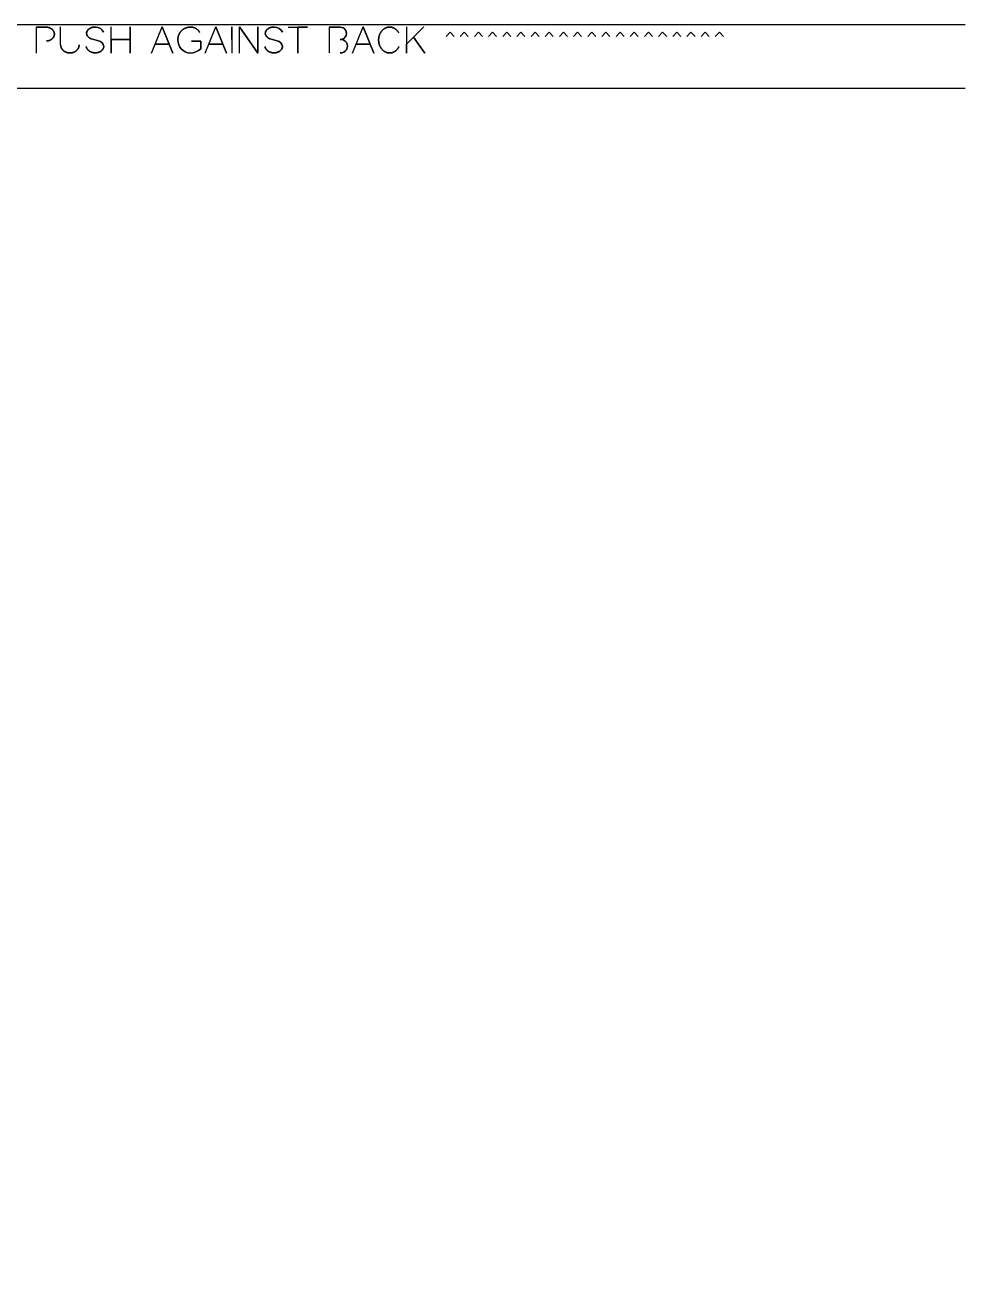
# Model space of a CAD drawing. Extents: x 0 to 595, y -390 to 0.
# Drawn here: x 299.2 to 595, y -390 to 0 of the extents above; entities that cross this region are included whole.
import ezdxf

# ---------------------------------------------------------------- set-up
doc = ezdxf.new("R2010")
doc.units = 0
doc.layers.add('CUT', color=1, linetype='CONTINUOUS')
doc.layers.add('VECTOR_ENGRAVE', color=5, linetype='CONTINUOUS')

msp = doc.modelspace()

# ---------------------------------------------------------------- linework, layer by layer
at = {"layer": 'CUT'}
msp.add_lwpolyline([(595, -20), (60, -20), (60, -390)], dxfattribs=at)
at = {"layer": 'VECTOR_ENGRAVE'}
msp.add_line((310.51, -6.27), (310.51, -0.65), dxfattribs=at)
for points in [[(595, 0), (0, 0), (0, -390)], [(302.87, -0.76), (306.11, -0.76), (306.17, -0.76), (306.22, -0.76), (306.27, -0.76), (306.33, -0.77), (306.38, -0.77), (306.44, -0.78), (306.49, -0.79), (306.55, -0.8), (306.6, -0.81), (306.65, -0.82), (306.71, -0.83), (306.76, -0.85), (306.82, -0.86), (306.87, -0.88), (306.93, -0.9), (306.98, -0.92), (307.03, -0.94), (307.09, -0.96), (307.14, -0.98), (307.19, -1.01), (307.24, -1.03), (307.29, -1.06), (307.34, -1.08), (307.39, -1.11), (307.44, -1.14), (307.49, -1.17), (307.54, -1.2), (307.58, -1.23), (307.63, -1.26), (307.67, -1.3), (307.72, -1.33), (307.76, -1.37), (307.81, -1.4), (307.85, -1.44), (307.89, -1.48), (307.93, -1.52), (307.97, -1.55), (308.01, -1.6), (308.04, -1.64), (308.08, -1.68), (308.11, -1.72), (308.15, -1.77), (308.18, -1.81), (308.21, -1.86), (308.24, -1.9), (308.27, -1.95), (308.3, -2), (308.33, -2.05), (308.35, -2.1), (308.38, -2.15), (308.4, -2.2), (308.42, -2.26), (308.44, -2.31), (308.46, -2.36), (308.48, -2.41), (308.49, -2.47), (308.5, -2.52), (308.51, -2.58), (308.52, -2.63), (308.53, -2.69), (308.54, -2.75), (308.54, -2.8), (308.54, -2.86), (308.55, -2.92), (308.54, -2.98), (308.54, -3.04), (308.54, -3.1), (308.53, -3.15), (308.52, -3.21), (308.51, -3.27), (308.5, -3.32), (308.49, -3.38), (308.48, -3.43), (308.46, -3.49), (308.44, -3.54), (308.42, -3.59), (308.4, -3.64), (308.38, -3.69), (308.35, -3.74), (308.33, -3.79), (308.3, -3.84), (308.27, -3.89), (308.24, -3.94), (308.21, -3.98), (308.18, -4.03), (308.15, -4.07), (308.11, -4.12), (308.08, -4.16), (308.04, -4.2), (308.01, -4.24), (307.97, -4.28), (307.93, -4.32), (307.89, -4.36), (307.85, -4.4), (307.81, -4.43), (307.77, -4.47), (307.73, -4.5), (307.68, -4.54), (307.64, -4.57), (307.59, -4.6), (307.55, -4.63), (307.5, -4.66), (307.45, -4.69), (307.4, -4.72), (307.35, -4.74), (307.3, -4.77), (307.25, -4.8), (307.2, -4.82), (307.15, -4.84), (307.1, -4.87), (307.05, -4.89), (306.99, -4.91), (306.94, -4.93), (306.88, -4.95), (306.83, -4.96), (306.77, -4.98), (306.72, -4.99), (306.67, -5.01), (306.61, -5.02), (306.56, -5.03), (306.5, -5.04), (306.45, -5.05), (306.39, -5.05), (306.34, -5.06), (306.29, -5.06), (306.23, -5.07), (306.18, -5.07), (306.12, -5.07)], [(306.12, -5.07), (306.18, -5.07), (306.23, -5.07), (306.29, -5.06), (306.34, -5.06), (306.39, -5.05), (306.45, -5.05), (306.5, -5.04), (306.56, -5.03), (306.61, -5.02), (306.67, -5.01), (306.72, -4.99), (306.77, -4.98), (306.83, -4.96), (306.88, -4.95), (306.94, -4.93), (306.99, -4.91), (307.05, -4.89), (307.1, -4.87), (307.15, -4.84), (307.2, -4.82), (307.25, -4.8), (307.3, -4.77), (307.35, -4.74), (307.4, -4.72), (307.45, -4.69), (307.5, -4.66), (307.55, -4.63), (307.59, -4.6), (307.64, -4.57), (307.68, -4.54), (307.73, -4.5), (307.77, -4.47), (307.81, -4.43), (307.85, -4.4), (307.89, -4.36), (307.93, -4.32), (307.97, -4.28), (308.01, -4.24), (308.04, -4.2), (308.08, -4.16), (308.11, -4.12), (308.15, -4.07), (308.18, -4.03), (308.21, -3.98), (308.24, -3.94), (308.27, -3.89), (308.3, -3.84), (308.33, -3.79), (308.35, -3.74), (308.38, -3.69), (308.4, -3.64), (308.42, -3.59), (308.44, -3.54), (308.46, -3.49), (308.48, -3.43), (308.49, -3.38), (308.5, -3.32), (308.51, -3.27), (308.52, -3.21), (308.53, -3.15), (308.54, -3.1), (308.54, -3.04), (308.54, -2.98), (308.55, -2.92), (308.54, -2.86), (308.54, -2.8), (308.54, -2.75), (308.53, -2.69), (308.52, -2.63), (308.51, -2.58), (308.5, -2.52), (308.49, -2.47), (308.48, -2.41), (308.46, -2.36), (308.44, -2.31), (308.42, -2.26), (308.4, -2.2), (308.38, -2.15), (308.35, -2.1), (308.33, -2.05), (308.3, -2), (308.27, -1.95), (308.24, -1.9), (308.21, -1.86), (308.18, -1.81), (308.15, -1.77), (308.11, -1.72), (308.08, -1.68), (308.04, -1.64), (308.01, -1.6), (307.97, -1.55), (307.93, -1.52), (307.89, -1.48), (307.85, -1.44), (307.81, -1.4), (307.76, -1.37), (307.72, -1.33), (307.67, -1.3), (307.63, -1.26), (307.58, -1.23), (307.54, -1.2), (307.49, -1.17), (307.44, -1.14), (307.39, -1.11), (307.34, -1.08), (307.29, -1.06), (307.24, -1.03), (307.19, -1.01), (307.14, -0.98), (307.09, -0.96), (307.03, -0.94), (306.98, -0.92), (306.93, -0.9), (306.87, -0.88), (306.82, -0.86), (306.76, -0.85), (306.71, -0.83), (306.65, -0.82), (306.6, -0.81), (306.55, -0.8), (306.49, -0.79), (306.44, -0.78), (306.38, -0.77), (306.33, -0.77), (306.27, -0.76), (306.22, -0.76), (306.17, -0.76), (306.11, -0.76), (302.87, -0.76), (302.87, -8.92)], [(326.4, -4.61), (332.42, -4.61), (332.42, -0.65), (332.42, -8.92), (332.42, -4.61), (326.4, -4.61), (326.4, -8.92), (326.4, -0.65)], [(339.14, -8.92), (342.48, -0.65), (345.81, -8.92), (344.68, -6.11), (340.29, -6.11), (344.68, -6.11), (342.48, -0.65)], [(356.01, -8.92), (359.35, -0.65), (362.68, -8.92), (361.55, -6.11), (357.16, -6.11), (361.55, -6.11), (359.35, -0.65)], [(364.37, -4.58), (364.36, -0.66), (364.37, -4.58), (364.36, -8.92)], [(366.79, -8.92), (366.79, -0.65), (372.58, -8.92), (372.58, -0.65), (372.58, -8.92), (366.79, -0.65)], [(382.03, -0.77), (388.11, -0.77), (385.07, -0.77), (385.07, -8.92), (385.07, -0.77)], [(402.29, -8.92), (405.63, -0.65), (408.97, -8.92), (407.84, -6.11), (403.45, -6.11), (407.84, -6.11), (405.63, -0.65)], [(419.27, -0.66), (419.27, -8.92), (419.27, -6.11), (421.48, -3.89), (425.01, -8.92), (421.48, -3.89), (424.72, -0.66), (419.27, -6.11)], [(431.72, -3.63), (432.99, -2.36), (434.26, -3.63), (432.99, -2.36)], [(436.18, -3.63), (437.45, -2.36), (438.72, -3.63), (437.45, -2.36)], [(440.64, -3.63), (441.91, -2.36), (443.17, -3.63), (441.91, -2.36)], [(445.09, -3.63), (446.36, -2.36), (447.63, -3.63), (446.36, -2.36)], [(449.55, -3.63), (450.82, -2.36), (452.09, -3.63), (450.82, -2.36)], [(454.01, -3.63), (455.28, -2.36), (456.55, -3.63), (455.28, -2.36)], [(458.47, -3.63), (459.73, -2.36), (461, -3.63), (459.73, -2.36)], [(462.92, -3.63), (464.19, -2.36), (465.46, -3.63), (464.19, -2.36)], [(467.38, -3.63), (468.65, -2.36), (469.92, -3.63), (468.65, -2.36)], [(471.84, -3.63), (473.11, -2.36), (474.37, -3.63), (473.11, -2.36)], [(476.29, -3.63), (477.56, -2.36), (478.83, -3.63), (477.56, -2.36)], [(480.75, -3.63), (482.02, -2.36), (483.29, -3.63), (482.02, -2.36)], [(485.21, -3.63), (486.48, -2.36), (487.75, -3.63), (486.48, -2.36)], [(489.67, -3.63), (490.93, -2.36), (492.2, -3.63), (490.93, -2.36)], [(494.12, -3.63), (495.39, -2.36), (496.66, -3.63), (495.39, -2.36)], [(498.58, -3.63), (499.85, -2.36), (501.12, -3.63), (499.85, -2.36)], [(503.04, -3.63), (504.31, -2.36), (505.57, -3.63), (504.31, -2.36)], [(507.49, -3.63), (508.76, -2.36), (510.03, -3.63), (508.76, -2.36)], [(511.95, -3.63), (513.22, -2.36), (514.49, -3.63), (513.22, -2.36)], [(516.41, -3.63), (517.68, -2.36), (518.95, -3.63), (517.68, -2.36)], [(310.51, -6.27), (310.51, -6.34), (310.52, -6.41), (310.53, -6.47), (310.54, -6.54), (310.55, -6.61), (310.56, -6.68), (310.57, -6.74), (310.59, -6.81), (310.6, -6.87), (310.62, -6.93), (310.64, -7), (310.66, -7.06), (310.69, -7.12), (310.71, -7.18), (310.74, -7.24), (310.77, -7.3), (310.8, -7.36), (310.83, -7.42), (310.86, -7.48), (310.9, -7.53), (310.93, -7.59), (310.97, -7.64), (311, -7.69), (311.04, -7.74), (311.08, -7.79), (311.12, -7.84), (311.17, -7.89), (311.21, -7.94), (311.25, -7.99), (311.3, -8.03), (311.35, -8.08), (311.4, -8.12), (311.45, -8.16), (311.5, -8.2), (311.55, -8.24), (311.6, -8.28), (311.66, -8.32), (311.71, -8.36), (311.77, -8.39), (311.82, -8.43), (311.88, -8.46), (311.94, -8.49), (312, -8.52), (312.06, -8.55), (312.12, -8.58), (312.18, -8.61), (312.25, -8.63), (312.31, -8.66), (312.38, -8.68), (312.44, -8.7), (312.51, -8.72), (312.58, -8.74), (312.64, -8.76), (312.71, -8.77), (312.78, -8.79), (312.85, -8.8), (312.92, -8.81), (312.99, -8.82), (313.07, -8.83), (313.14, -8.84), (313.21, -8.84), (313.29, -8.85), (313.36, -8.85), (313.44, -8.85), (313.51, -8.85), (313.58, -8.85), (313.66, -8.84), (313.73, -8.84), (313.8, -8.83), (313.87, -8.82), (313.94, -8.81), (314.01, -8.8), (314.08, -8.79), (314.15, -8.77), (314.22, -8.76), (314.29, -8.74), (314.36, -8.72), (314.42, -8.7), (314.49, -8.68), (314.56, -8.66), (314.62, -8.63), (314.69, -8.61), (314.75, -8.58), (314.81, -8.55), (314.87, -8.52), (314.93, -8.49), (314.99, -8.46), (315.05, -8.43), (315.11, -8.39), (315.16, -8.36), (315.22, -8.32), (315.27, -8.28), (315.32, -8.24), (315.38, -8.2), (315.43, -8.16), (315.48, -8.12), (315.53, -8.08), (315.57, -8.03), (315.62, -7.99), (315.66, -7.94), (315.71, -7.89), (315.75, -7.84), (315.79, -7.79), (315.83, -7.74), (315.87, -7.69), (315.91, -7.64), (315.94, -7.59), (315.98, -7.53), (316.01, -7.48), (316.04, -7.42), (316.08, -7.36), (316.11, -7.3), (316.13, -7.24), (316.16, -7.18), (316.19, -7.12), (316.21, -7.06), (316.23, -7), (316.25, -6.93), (316.27, -6.87), (316.29, -6.81), (316.3, -6.74), (316.32, -6.68), (316.33, -6.61), (316.34, -6.54), (316.35, -6.47), (316.35, -6.41), (316.36, -6.34), (316.36, -6.27)], [(316.36, -6.27), (316.36, -6.34), (316.35, -6.41), (316.35, -6.47), (316.34, -6.54), (316.33, -6.61), (316.32, -6.68), (316.3, -6.74), (316.29, -6.81), (316.27, -6.87), (316.25, -6.93), (316.23, -7), (316.21, -7.06), (316.19, -7.12), (316.16, -7.18), (316.13, -7.24), (316.11, -7.3), (316.08, -7.36), (316.04, -7.42), (316.01, -7.48), (315.98, -7.53), (315.94, -7.59), (315.91, -7.64), (315.87, -7.69), (315.83, -7.74), (315.79, -7.79), (315.75, -7.84), (315.71, -7.89), (315.66, -7.94), (315.62, -7.99), (315.57, -8.03), (315.53, -8.08), (315.48, -8.12), (315.43, -8.16), (315.38, -8.2), (315.32, -8.24), (315.27, -8.28), (315.22, -8.32), (315.16, -8.36), (315.11, -8.39), (315.05, -8.43), (314.99, -8.46), (314.93, -8.49), (314.87, -8.52), (314.81, -8.55), (314.75, -8.58), (314.69, -8.61), (314.62, -8.63), (314.56, -8.66), (314.49, -8.68), (314.42, -8.7), (314.36, -8.72), (314.29, -8.74), (314.22, -8.76), (314.15, -8.77), (314.08, -8.79), (314.01, -8.8), (313.94, -8.81), (313.87, -8.82), (313.8, -8.83), (313.73, -8.84), (313.66, -8.84), (313.58, -8.85), (313.51, -8.85), (313.44, -8.85), (313.36, -8.85), (313.29, -8.85), (313.21, -8.84), (313.14, -8.84), (313.07, -8.83), (312.99, -8.82), (312.92, -8.81), (312.85, -8.8), (312.78, -8.79), (312.71, -8.77), (312.64, -8.76), (312.58, -8.74), (312.51, -8.72), (312.44, -8.7), (312.38, -8.68), (312.31, -8.66), (312.25, -8.63), (312.18, -8.61), (312.12, -8.58), (312.06, -8.55), (312, -8.52), (311.94, -8.49), (311.88, -8.46), (311.82, -8.43), (311.77, -8.39), (311.71, -8.36), (311.66, -8.32), (311.6, -8.28), (311.55, -8.24), (311.5, -8.2), (311.45, -8.16), (311.4, -8.12), (311.35, -8.08), (311.3, -8.03), (311.25, -7.99), (311.21, -7.94), (311.17, -7.89), (311.12, -7.84), (311.08, -7.79), (311.04, -7.74), (311, -7.69), (310.97, -7.64), (310.93, -7.59), (310.9, -7.53), (310.86, -7.48), (310.83, -7.42), (310.8, -7.36), (310.77, -7.3), (310.74, -7.24), (310.71, -7.18), (310.69, -7.12), (310.66, -7.06), (310.64, -7), (310.62, -6.93), (310.6, -6.87), (310.59, -6.81), (310.57, -6.74), (310.56, -6.68), (310.55, -6.61), (310.54, -6.54), (310.53, -6.47), (310.52, -6.41), (310.51, -6.34), (310.51, -6.27)]]:
    msp.add_lwpolyline(points, dxfattribs=at)
for points in [[(324.04, -2.31, 0.301447), (321.53, -0.7), (321.27, -0.7), (321.21, -0.7), (321.16, -0.7), (321.11, -0.71), (321.05, -0.71), (321, -0.72), (320.94, -0.72), (320.89, -0.73), (320.83, -0.74), (320.78, -0.75), (320.72, -0.76), (320.61, -0.78), (320.5, -0.81), (320.39, -0.84), (320.33, -0.86), (320.27, -0.88), (320.22, -0.89), (320.16, -0.92), (320.11, -0.94), (320.05, -0.96), (320, -0.98), (319.95, -1.01), (319.9, -1.03), (319.85, -1.06), (319.79, -1.08), (319.74, -1.11), (319.7, -1.14), (319.65, -1.17), (319.6, -1.2), (319.55, -1.23), (319.5, -1.26), (319.46, -1.29), (319.41, -1.33), (319.37, -1.36), (319.33, -1.4), (319.29, -1.43), (319.25, -1.47), (319.21, -1.51), (319.17, -1.55), (319.13, -1.59), (319.09, -1.63), (319.06, -1.67), (319.03, -1.71), (318.99, -1.76), (318.96, -1.8), (318.93, -1.85), (318.91, -1.87), (318.9, -1.89), (318.88, -1.91), (318.87, -1.94), (318.86, -1.96), (318.84, -1.99), (318.83, -2.01), (318.82, -2.03), (318.81, -2.06), (318.8, -2.08), (318.79, -2.11), (318.78, -2.13), (318.77, -2.16), (318.76, -2.18), (318.75, -2.21), (318.74, -2.23), (318.74, -2.26), (318.73, -2.29), (318.72, -2.31), (318.72, -2.34), (318.71, -2.36), (318.71, -2.39), (318.7, -2.42), (318.7, -2.45), (318.69, -2.47), (318.69, -2.5), (318.69, -2.53), (318.69, -2.56), (318.68, -2.61), (318.68, -2.67), (318.68, -2.71), (318.68, -2.74), (318.69, -2.78), (318.69, -2.82), (318.69, -2.86), (318.7, -2.89), (318.71, -2.93), (318.71, -2.97), (318.72, -3), (318.73, -3.04), (318.74, -3.08), (318.75, -3.11), (318.77, -3.15), (318.78, -3.18), (318.79, -3.22), (318.81, -3.25), (318.82, -3.28), (318.84, -3.32), (318.86, -3.35), (318.88, -3.39), (318.9, -3.42), (318.91, -3.45), (318.93, -3.48), (318.96, -3.51), (318.98, -3.54), (319, -3.58), (319.02, -3.61), (319.05, -3.64), (319.07, -3.67), (319.09, -3.7), (319.12, -3.72), (319.15, -3.75), (319.2, -3.81), (319.25, -3.86), (319.31, -3.92), (319.37, -3.97), (319.43, -4.02), (319.49, -4.06), (319.56, -4.11), (319.63, -4.15), (319.69, -4.2), (319.73, -4.21), (319.76, -4.23), (319.79, -4.25), (319.83, -4.27), (319.86, -4.29), (319.9, -4.3), (319.93, -4.32), (319.97, -4.33), (320, -4.35), (320.04, -4.36), (320.07, -4.37), (320.11, -4.38), (320.14, -4.39), (320.18, -4.41), (322.43, -5.05, -0.336581), (324.09, -6.85), (324.08, -6.91), (324.07, -6.97), (324.06, -7.03), (324.05, -7.09), (324.03, -7.15), (324.02, -7.2), (324, -7.26), (323.98, -7.31), (323.96, -7.36), (323.94, -7.42), (323.92, -7.47), (323.9, -7.52), (323.87, -7.57), (323.84, -7.61), (323.82, -7.66), (323.79, -7.71), (323.75, -7.75), (323.72, -7.8), (323.69, -7.84), (323.65, -7.88), (323.62, -7.92), (323.58, -7.97), (323.55, -8), (323.51, -8.04), (323.47, -8.08), (323.43, -8.12), (323.39, -8.15), (323.35, -8.19), (323.3, -8.22), (323.26, -8.26), (323.21, -8.29), (323.17, -8.32), (323.12, -8.35), (323.07, -8.38), (323.03, -8.41), (322.98, -8.43), (322.93, -8.46), (322.88, -8.49), (322.83, -8.51), (322.77, -8.53), (322.72, -8.56), (322.67, -8.58), (322.61, -8.6), (322.56, -8.62), (322.5, -8.64), (322.45, -8.65), (322.39, -8.67), (322.33, -8.69), (322.22, -8.71), (322.1, -8.74), (321.98, -8.76), (321.87, -8.78), (321.75, -8.79), (321.63, -8.8), (321.51, -8.8), (321.39, -8.81), (321.26, -8.8), (321.14, -8.8), (321.07, -8.79), (321.01, -8.79), (320.95, -8.78), (320.89, -8.77), (320.83, -8.76), (320.77, -8.75), (320.71, -8.74), (320.65, -8.73), (320.59, -8.71), (320.53, -8.7), (320.47, -8.68), (320.41, -8.67), (320.35, -8.65), (320.29, -8.63), (320.24, -8.61), (320.18, -8.59), (320.12, -8.57), (320.07, -8.55), (320.02, -8.52), (319.96, -8.5), (319.91, -8.48), (319.86, -8.45), (319.81, -8.42), (319.76, -8.39), (319.71, -8.37), (319.66, -8.34), (319.61, -8.31), (319.56, -8.27), (319.52, -8.24), (319.47, -8.21), (319.43, -8.17), (319.38, -8.14), (319.34, -8.1), (319.3, -8.07), (319.25, -8.03), (319.21, -7.99), (319.17, -7.95), (319.14, -7.91), (319.1, -7.87), (319.06, -7.83), (319.03, -7.78), (318.99, -7.74), (318.96, -7.7), (318.92, -7.65), (318.89, -7.6), (318.86, -7.56), (318.83, -7.51), (318.8, -7.46), (318.77, -7.41), (318.75, -7.36), (318.72, -7.31), (318.7, -7.26), (318.68, -7.21), (318.66, -7.15), (318.64, -7.1), (318.62, -7.04), (318.6, -6.99), (318.59, -6.93), (318.57, -6.87), (318.56, -6.82), (318.57, -6.87), (318.59, -6.93), (318.6, -6.99), (318.62, -7.04), (318.64, -7.1), (318.66, -7.15), (318.68, -7.21), (318.7, -7.26), (318.72, -7.31), (318.75, -7.36), (318.77, -7.41), (318.8, -7.46), (318.83, -7.51), (318.86, -7.56), (318.89, -7.6), (318.92, -7.65), (318.96, -7.7), (318.99, -7.74), (319.03, -7.78), (319.06, -7.83), (319.1, -7.87), (319.14, -7.91), (319.17, -7.95), (319.21, -7.99), (319.25, -8.03), (319.3, -8.07), (319.34, -8.1), (319.38, -8.14), (319.43, -8.17), (319.47, -8.21), (319.52, -8.24), (319.56, -8.27), (319.61, -8.31), (319.66, -8.34), (319.71, -8.37), (319.76, -8.39), (319.81, -8.42), (319.86, -8.45), (319.91, -8.48), (319.96, -8.5), (320.02, -8.52), (320.07, -8.55), (320.12, -8.57), (320.18, -8.59), (320.24, -8.61), (320.29, -8.63), (320.35, -8.65), (320.41, -8.67), (320.47, -8.68), (320.53, -8.7), (320.59, -8.71), (320.65, -8.73), (320.71, -8.74), (320.77, -8.75), (320.83, -8.76), (320.89, -8.77), (320.95, -8.78), (321.01, -8.79), (321.07, -8.79), (321.14, -8.8), (321.26, -8.8), (321.39, -8.81), (321.51, -8.8), (321.63, -8.8), (321.75, -8.79), (321.87, -8.78), (321.98, -8.76), (322.1, -8.74), (322.22, -8.71), (322.33, -8.69), (322.39, -8.67), (322.45, -8.65), (322.5, -8.64), (322.56, -8.62), (322.61, -8.6), (322.67, -8.58), (322.72, -8.56), (322.77, -8.53), (322.83, -8.51), (322.88, -8.49), (322.93, -8.46), (322.98, -8.43), (323.03, -8.41), (323.07, -8.38), (323.12, -8.35), (323.17, -8.32), (323.21, -8.29), (323.26, -8.26), (323.3, -8.22), (323.35, -8.19), (323.39, -8.15), (323.43, -8.12), (323.47, -8.08), (323.51, -8.04), (323.55, -8), (323.58, -7.97), (323.62, -7.92), (323.65, -7.88), (323.69, -7.84), (323.72, -7.8), (323.75, -7.75), (323.79, -7.71), (323.82, -7.66), (323.84, -7.61), (323.87, -7.57), (323.9, -7.52), (323.92, -7.47), (323.94, -7.42), (323.96, -7.36), (323.98, -7.31), (324, -7.26), (324.02, -7.2), (324.03, -7.15), (324.05, -7.09), (324.06, -7.03), (324.07, -6.97), (324.08, -6.91), (324.09, -6.85, 0.336581), (322.43, -5.05), (320.18, -4.41), (320.14, -4.39), (320.11, -4.38), (320.07, -4.37), (320.04, -4.36), (320, -4.35), (319.97, -4.33), (319.93, -4.32), (319.9, -4.3), (319.86, -4.29), (319.83, -4.27), (319.79, -4.25), (319.76, -4.23), (319.73, -4.21), (319.69, -4.2), (319.63, -4.15), (319.56, -4.11), (319.49, -4.06), (319.43, -4.02), (319.37, -3.97), (319.31, -3.92), (319.25, -3.86), (319.2, -3.81), (319.15, -3.75), (319.12, -3.72), (319.09, -3.7), (319.07, -3.67), (319.05, -3.64), (319.02, -3.61), (319, -3.58), (318.98, -3.54), (318.96, -3.51), (318.93, -3.48), (318.91, -3.45), (318.9, -3.42), (318.88, -3.39), (318.86, -3.35), (318.84, -3.32), (318.82, -3.28), (318.81, -3.25), (318.79, -3.22), (318.78, -3.18), (318.77, -3.15), (318.75, -3.11), (318.74, -3.08), (318.73, -3.04), (318.72, -3), (318.71, -2.97), (318.71, -2.93), (318.7, -2.89), (318.69, -2.86), (318.69, -2.82), (318.69, -2.78), (318.68, -2.74), (318.68, -2.71), (318.68, -2.67), (318.68, -2.61), (318.69, -2.56), (318.69, -2.53), (318.69, -2.5), (318.69, -2.47), (318.7, -2.45), (318.7, -2.42), (318.71, -2.39), (318.71, -2.36), (318.72, -2.34), (318.72, -2.31), (318.73, -2.29), (318.74, -2.26), (318.74, -2.23), (318.75, -2.21), (318.76, -2.18), (318.77, -2.16), (318.78, -2.13), (318.79, -2.11), (318.8, -2.08), (318.81, -2.06), (318.82, -2.03), (318.83, -2.01), (318.84, -1.99), (318.86, -1.96), (318.87, -1.94), (318.88, -1.91), (318.9, -1.89), (318.91, -1.87), (318.93, -1.85), (318.96, -1.8), (318.99, -1.76), (319.03, -1.71), (319.06, -1.67), (319.09, -1.63), (319.13, -1.59), (319.17, -1.55), (319.21, -1.51), (319.25, -1.47), (319.29, -1.43), (319.33, -1.4), (319.37, -1.36), (319.41, -1.33), (319.46, -1.29), (319.5, -1.26), (319.55, -1.23), (319.6, -1.2), (319.65, -1.17), (319.7, -1.14), (319.74, -1.11), (319.79, -1.08), (319.85, -1.06), (319.9, -1.03), (319.95, -1.01), (320, -0.98), (320.05, -0.96), (320.11, -0.94), (320.16, -0.92), (320.22, -0.89), (320.27, -0.88), (320.33, -0.86), (320.39, -0.84), (320.5, -0.81), (320.61, -0.78), (320.72, -0.76), (320.78, -0.75), (320.83, -0.74), (320.89, -0.73), (320.94, -0.72), (321, -0.72), (321.05, -0.71), (321.11, -0.71), (321.16, -0.7), (321.21, -0.7), (321.27, -0.7), (321.53, -0.7, -0.301447)], [(380.25, -2.31, 0.301447), (377.73, -0.7), (377.47, -0.7), (377.42, -0.7), (377.36, -0.7), (377.31, -0.71), (377.26, -0.71), (377.2, -0.72), (377.15, -0.72), (377.09, -0.73), (377.04, -0.74), (376.98, -0.75), (376.93, -0.76), (376.82, -0.78), (376.7, -0.81), (376.59, -0.84), (376.53, -0.86), (376.48, -0.88), (376.42, -0.89), (376.37, -0.92), (376.31, -0.94), (376.26, -0.96), (376.21, -0.98), (376.15, -1.01), (376.1, -1.03), (376.05, -1.06), (376, -1.08), (375.95, -1.11), (375.9, -1.14), (375.85, -1.17), (375.8, -1.2), (375.76, -1.23), (375.71, -1.26), (375.66, -1.29), (375.62, -1.33), (375.58, -1.36), (375.53, -1.4), (375.49, -1.43), (375.45, -1.47), (375.41, -1.51), (375.37, -1.55), (375.34, -1.59), (375.3, -1.63), (375.27, -1.67), (375.23, -1.71), (375.2, -1.76), (375.17, -1.8), (375.13, -1.85), (375.12, -1.87), (375.1, -1.89), (375.09, -1.91), (375.08, -1.94), (375.06, -1.96), (375.05, -1.99), (375.04, -2.01), (375.03, -2.03), (375.02, -2.06), (375, -2.08), (374.99, -2.11), (374.98, -2.13), (374.97, -2.16), (374.97, -2.18), (374.96, -2.21), (374.95, -2.23), (374.94, -2.26), (374.94, -2.29), (374.93, -2.31), (374.92, -2.34), (374.92, -2.36), (374.91, -2.39), (374.91, -2.42), (374.9, -2.45), (374.9, -2.47), (374.9, -2.5), (374.89, -2.53), (374.89, -2.56), (374.89, -2.61), (374.89, -2.67), (374.89, -2.71), (374.89, -2.74), (374.89, -2.78), (374.9, -2.82), (374.9, -2.86), (374.91, -2.89), (374.91, -2.93), (374.92, -2.97), (374.93, -3), (374.94, -3.04), (374.95, -3.08), (374.96, -3.11), (374.97, -3.15), (374.98, -3.18), (375, -3.22), (375.01, -3.25), (375.03, -3.28), (375.05, -3.32), (375.06, -3.35), (375.08, -3.39), (375.1, -3.42), (375.12, -3.45), (375.14, -3.48), (375.16, -3.51), (375.18, -3.54), (375.2, -3.58), (375.23, -3.61), (375.25, -3.64), (375.27, -3.67), (375.3, -3.7), (375.33, -3.72), (375.35, -3.75), (375.4, -3.81), (375.46, -3.86), (375.52, -3.92), (375.58, -3.97), (375.64, -4.02), (375.7, -4.06), (375.76, -4.11), (375.83, -4.15), (375.9, -4.2), (375.93, -4.21), (375.97, -4.23), (376, -4.25), (376.04, -4.27), (376.07, -4.29), (376.1, -4.3), (376.14, -4.32), (376.17, -4.33), (376.21, -4.35), (376.24, -4.36), (376.28, -4.37), (376.31, -4.38), (376.35, -4.39), (376.39, -4.41), (378.64, -5.05, -0.336581), (380.29, -6.85), (380.29, -6.91), (380.28, -6.97), (380.27, -7.03), (380.25, -7.09), (380.24, -7.15), (380.22, -7.2), (380.21, -7.26), (380.19, -7.31), (380.17, -7.36), (380.15, -7.42), (380.13, -7.47), (380.1, -7.52), (380.08, -7.57), (380.05, -7.61), (380.02, -7.66), (379.99, -7.71), (379.96, -7.75), (379.93, -7.8), (379.89, -7.84), (379.86, -7.88), (379.83, -7.92), (379.79, -7.97), (379.75, -8), (379.71, -8.04), (379.67, -8.08), (379.63, -8.12), (379.59, -8.15), (379.55, -8.19), (379.51, -8.22), (379.46, -8.26), (379.42, -8.29), (379.37, -8.32), (379.33, -8.35), (379.28, -8.38), (379.23, -8.41), (379.18, -8.43), (379.13, -8.46), (379.08, -8.49), (379.03, -8.51), (378.98, -8.53), (378.93, -8.56), (378.87, -8.58), (378.82, -8.6), (378.77, -8.62), (378.71, -8.64), (378.65, -8.65), (378.6, -8.67), (378.54, -8.69), (378.42, -8.71), (378.31, -8.74), (378.19, -8.76), (378.07, -8.78), (377.95, -8.79), (377.84, -8.8), (377.72, -8.8), (377.6, -8.81), (377.47, -8.8), (377.34, -8.8), (377.28, -8.79), (377.22, -8.79), (377.16, -8.78), (377.09, -8.77), (377.03, -8.76), (376.97, -8.75), (376.91, -8.74), (376.85, -8.73), (376.79, -8.71), (376.73, -8.7), (376.67, -8.68), (376.61, -8.67), (376.56, -8.65), (376.5, -8.63), (376.44, -8.61), (376.39, -8.59), (376.33, -8.57), (376.28, -8.55), (376.22, -8.52), (376.17, -8.5), (376.12, -8.48), (376.06, -8.45), (376.01, -8.42), (375.96, -8.39), (375.91, -8.37), (375.86, -8.34), (375.82, -8.31), (375.77, -8.27), (375.72, -8.24), (375.68, -8.21), (375.63, -8.17), (375.59, -8.14), (375.54, -8.1), (375.5, -8.07), (375.46, -8.03), (375.42, -7.99), (375.38, -7.95), (375.34, -7.91), (375.3, -7.87), (375.27, -7.83), (375.23, -7.78), (375.2, -7.74), (375.16, -7.7), (375.13, -7.65), (375.1, -7.6), (375.07, -7.56), (375.04, -7.51), (375.01, -7.46), (374.98, -7.41), (374.95, -7.36), (374.93, -7.31), (374.91, -7.26), (374.88, -7.21), (374.86, -7.15), (374.84, -7.1), (374.82, -7.04), (374.81, -6.99), (374.79, -6.93), (374.78, -6.87), (374.76, -6.82), (374.78, -6.87), (374.79, -6.93), (374.81, -6.99), (374.82, -7.04), (374.84, -7.1), (374.86, -7.15), (374.88, -7.21), (374.91, -7.26), (374.93, -7.31), (374.95, -7.36), (374.98, -7.41), (375.01, -7.46), (375.04, -7.51), (375.07, -7.56), (375.1, -7.6), (375.13, -7.65), (375.16, -7.7), (375.2, -7.74), (375.23, -7.78), (375.27, -7.83), (375.3, -7.87), (375.34, -7.91), (375.38, -7.95), (375.42, -7.99), (375.46, -8.03), (375.5, -8.07), (375.54, -8.1), (375.59, -8.14), (375.63, -8.17), (375.68, -8.21), (375.72, -8.24), (375.77, -8.27), (375.82, -8.31), (375.86, -8.34), (375.91, -8.37), (375.96, -8.39), (376.01, -8.42), (376.06, -8.45), (376.12, -8.48), (376.17, -8.5), (376.22, -8.52), (376.28, -8.55), (376.33, -8.57), (376.39, -8.59), (376.44, -8.61), (376.5, -8.63), (376.56, -8.65), (376.61, -8.67), (376.67, -8.68), (376.73, -8.7), (376.79, -8.71), (376.85, -8.73), (376.91, -8.74), (376.97, -8.75), (377.03, -8.76), (377.09, -8.77), (377.16, -8.78), (377.22, -8.79), (377.28, -8.79), (377.34, -8.8), (377.47, -8.8), (377.6, -8.81), (377.72, -8.8), (377.84, -8.8), (377.95, -8.79), (378.07, -8.78), (378.19, -8.76), (378.31, -8.74), (378.42, -8.71), (378.54, -8.69), (378.6, -8.67), (378.65, -8.65), (378.71, -8.64), (378.77, -8.62), (378.82, -8.6), (378.87, -8.58), (378.93, -8.56), (378.98, -8.53), (379.03, -8.51), (379.08, -8.49), (379.13, -8.46), (379.18, -8.43), (379.23, -8.41), (379.28, -8.38), (379.33, -8.35), (379.37, -8.32), (379.42, -8.29), (379.46, -8.26), (379.51, -8.22), (379.55, -8.19), (379.59, -8.15), (379.63, -8.12), (379.67, -8.08), (379.71, -8.04), (379.75, -8), (379.79, -7.97), (379.83, -7.92), (379.86, -7.88), (379.89, -7.84), (379.93, -7.8), (379.96, -7.75), (379.99, -7.71), (380.02, -7.66), (380.05, -7.61), (380.08, -7.57), (380.1, -7.52), (380.13, -7.47), (380.15, -7.42), (380.17, -7.36), (380.19, -7.31), (380.21, -7.26), (380.22, -7.2), (380.24, -7.15), (380.25, -7.09), (380.27, -7.03), (380.28, -6.97), (380.29, -6.91), (380.29, -6.85, 0.336581), (378.64, -5.05), (376.39, -4.41), (376.35, -4.39), (376.31, -4.38), (376.28, -4.37), (376.24, -4.36), (376.21, -4.35), (376.17, -4.33), (376.14, -4.32), (376.1, -4.3), (376.07, -4.29), (376.04, -4.27), (376, -4.25), (375.97, -4.23), (375.93, -4.21), (375.9, -4.2), (375.83, -4.15), (375.76, -4.11), (375.7, -4.06), (375.64, -4.02), (375.58, -3.97), (375.52, -3.92), (375.46, -3.86), (375.4, -3.81), (375.35, -3.75), (375.33, -3.72), (375.3, -3.7), (375.27, -3.67), (375.25, -3.64), (375.23, -3.61), (375.2, -3.58), (375.18, -3.54), (375.16, -3.51), (375.14, -3.48), (375.12, -3.45), (375.1, -3.42), (375.08, -3.39), (375.06, -3.35), (375.05, -3.32), (375.03, -3.28), (375.01, -3.25), (375, -3.22), (374.98, -3.18), (374.97, -3.15), (374.96, -3.11), (374.95, -3.08), (374.94, -3.04), (374.93, -3), (374.92, -2.97), (374.91, -2.93), (374.91, -2.89), (374.9, -2.86), (374.9, -2.82), (374.89, -2.78), (374.89, -2.74), (374.89, -2.71), (374.89, -2.67), (374.89, -2.61), (374.89, -2.56), (374.89, -2.53), (374.9, -2.5), (374.9, -2.47), (374.9, -2.45), (374.91, -2.42), (374.91, -2.39), (374.92, -2.36), (374.92, -2.34), (374.93, -2.31), (374.94, -2.29), (374.94, -2.26), (374.95, -2.23), (374.96, -2.21), (374.97, -2.18), (374.97, -2.16), (374.98, -2.13), (374.99, -2.11), (375, -2.08), (375.02, -2.06), (375.03, -2.03), (375.04, -2.01), (375.05, -1.99), (375.06, -1.96), (375.08, -1.94), (375.09, -1.91), (375.1, -1.89), (375.12, -1.87), (375.13, -1.85), (375.17, -1.8), (375.2, -1.76), (375.23, -1.71), (375.27, -1.67), (375.3, -1.63), (375.34, -1.59), (375.37, -1.55), (375.41, -1.51), (375.45, -1.47), (375.49, -1.43), (375.53, -1.4), (375.58, -1.36), (375.62, -1.33), (375.66, -1.29), (375.71, -1.26), (375.76, -1.23), (375.8, -1.2), (375.85, -1.17), (375.9, -1.14), (375.95, -1.11), (376, -1.08), (376.05, -1.06), (376.1, -1.03), (376.15, -1.01), (376.21, -0.98), (376.26, -0.96), (376.31, -0.94), (376.37, -0.92), (376.42, -0.89), (376.48, -0.88), (376.53, -0.86), (376.59, -0.84), (376.7, -0.81), (376.82, -0.78), (376.93, -0.76), (376.98, -0.75), (377.04, -0.74), (377.09, -0.73), (377.15, -0.72), (377.2, -0.72), (377.26, -0.71), (377.31, -0.71), (377.36, -0.7), (377.42, -0.7), (377.47, -0.7), (377.73, -0.7, -0.301447)]]:
    msp.add_lwpolyline(points, format="xyb", close=True, dxfattribs=at)
for points in [[(354.29, -2.39), (354.23, -2.29), (354.17, -2.2), (354.1, -2.11), (354.03, -2.02), (353.96, -1.93), (353.89, -1.84), (353.81, -1.76), (353.73, -1.68), (353.65, -1.61), (353.56, -1.53), (353.48, -1.46), (353.39, -1.39), (353.3, -1.33), (353.2, -1.26), (353.1, -1.2), (353, -1.15), (352.9, -1.09), (352.8, -1.04), (352.69, -1), (352.59, -0.95), (352.48, -0.91), (352.38, -0.88), (352.27, -0.85), (352.16, -0.82), (352.05, -0.79), (351.94, -0.77), (351.83, -0.75), (351.71, -0.74), (351.6, -0.73), (351.49, -0.72), (351.37, -0.71), (351.25, -0.71), (351.16, -0.72), (351.06, -0.72), (350.96, -0.73), (350.86, -0.74), (350.77, -0.75), (350.67, -0.76), (350.58, -0.78), (350.48, -0.8), (350.39, -0.82), (350.3, -0.84), (350.2, -0.87), (350.11, -0.9), (350.02, -0.93), (349.93, -0.96), (349.84, -1), (349.75, -1.03), (349.66, -1.07), (349.57, -1.11), (349.48, -1.16), (349.4, -1.2), (349.31, -1.25), (349.23, -1.3), (349.15, -1.35), (349.07, -1.41), (348.99, -1.46), (348.91, -1.52), (348.84, -1.58), (348.76, -1.64), (348.69, -1.71), (348.62, -1.77), (348.55, -1.84), (348.48, -1.91), (348.41, -1.99), (348.34, -2.06), (348.28, -2.14), (348.22, -2.21), (348.16, -2.29), (348.1, -2.37), (348.05, -2.45), (347.99, -2.53), (347.94, -2.61), (347.89, -2.7), (347.85, -2.78), (347.8, -2.87), (347.76, -2.96), (347.72, -3.04), (347.68, -3.13), (347.64, -3.22), (347.61, -3.31), (347.58, -3.4), (347.55, -3.5), (347.52, -3.59), (347.49, -3.68), (347.47, -3.78), (347.45, -3.87), (347.43, -3.96), (347.42, -4.06), (347.41, -4.15), (347.4, -4.25), (347.39, -4.35), (347.38, -4.44), (347.38, -4.54), (347.38, -4.64), (347.38, -4.74, 0.413718), (351.25, -8.87, 0.180297), (354.56, -7.56)], [(354.56, -7.56, -0.180297), (351.25, -8.87, -0.413718), (347.38, -4.74), (347.38, -4.64), (347.38, -4.54), (347.38, -4.44), (347.39, -4.35), (347.4, -4.25), (347.41, -4.15), (347.42, -4.06), (347.43, -3.96), (347.45, -3.87), (347.47, -3.78), (347.49, -3.68), (347.52, -3.59), (347.55, -3.5), (347.58, -3.4), (347.61, -3.31), (347.64, -3.22), (347.68, -3.13), (347.72, -3.04), (347.76, -2.96), (347.8, -2.87), (347.85, -2.78), (347.89, -2.7), (347.94, -2.61), (347.99, -2.53), (348.05, -2.45), (348.1, -2.37), (348.16, -2.29), (348.22, -2.21), (348.28, -2.14), (348.34, -2.06), (348.41, -1.99), (348.48, -1.91), (348.55, -1.84), (348.62, -1.77), (348.69, -1.71), (348.76, -1.64), (348.84, -1.58), (348.91, -1.52), (348.99, -1.46), (349.07, -1.41), (349.15, -1.35), (349.23, -1.3), (349.31, -1.25), (349.4, -1.2), (349.48, -1.16), (349.57, -1.11), (349.66, -1.07), (349.75, -1.03), (349.84, -1), (349.93, -0.96), (350.02, -0.93), (350.11, -0.9), (350.2, -0.87), (350.3, -0.84), (350.39, -0.82), (350.48, -0.8), (350.58, -0.78), (350.67, -0.76), (350.77, -0.75), (350.86, -0.74), (350.96, -0.73), (351.06, -0.72), (351.16, -0.72), (351.25, -0.71), (351.37, -0.71), (351.49, -0.72), (351.6, -0.73), (351.71, -0.74), (351.83, -0.75), (351.94, -0.77), (352.05, -0.79), (352.16, -0.82), (352.27, -0.85), (352.38, -0.88), (352.48, -0.91), (352.59, -0.95), (352.69, -1), (352.8, -1.04), (352.9, -1.09), (353, -1.15), (353.1, -1.2), (353.2, -1.26), (353.3, -1.33), (353.39, -1.39), (353.48, -1.46), (353.56, -1.53), (353.65, -1.61), (353.73, -1.68), (353.81, -1.76), (353.89, -1.84), (353.96, -1.93), (354.03, -2.02), (354.1, -2.11), (354.17, -2.2), (354.23, -2.29), (354.29, -2.39)], [(394.98, -0.76), (398.43, -0.76, -0.27451), (400.17, -1.7, -0.265896), (400.17, -3.67, -0.27451), (398.43, -4.61, -1.095372), (398.43, -8.81)], [(398.43, -4.61, 1.038576), (398.43, -0.76), (394.98, -0.76), (394.98, -8.81)]]:
    msp.add_lwpolyline(points, format="xyb", dxfattribs=at)
for points in [[(416.96, -6.83), (416.9, -6.94), (416.84, -7.05), (416.77, -7.16), (416.71, -7.27), (416.64, -7.37), (416.57, -7.47), (416.49, -7.57), (416.41, -7.66), (416.33, -7.75), (416.25, -7.84), (416.17, -7.93), (416.08, -8.01), (415.99, -8.09), (415.89, -8.17), (415.8, -8.24), (415.7, -8.31), (415.6, -8.38), (415.5, -8.44), (415.39, -8.5), (415.34, -8.53), (415.29, -8.55), (415.24, -8.58), (415.18, -8.6), (415.13, -8.63), (415.08, -8.65), (415.02, -8.67), (414.97, -8.69), (414.92, -8.71), (414.86, -8.73), (414.81, -8.74), (414.75, -8.76), (414.7, -8.77), (414.65, -8.79), (414.59, -8.8), (414.54, -8.81), (414.48, -8.82), (414.42, -8.83), (414.37, -8.84), (414.31, -8.84), (414.26, -8.85), (414.2, -8.85), (414.14, -8.86), (414.09, -8.86), (414.03, -8.86), (413.97, -8.86), (413.92, -8.86), (413.86, -8.86), (413.8, -8.86), (413.74, -8.85), (413.69, -8.85), (413.63, -8.84), (413.58, -8.84), (413.52, -8.83), (413.46, -8.82), (413.41, -8.81), (413.35, -8.8), (413.3, -8.79), (413.24, -8.77), (413.19, -8.76), (413.13, -8.74), (413.08, -8.73), (413.03, -8.71), (412.97, -8.69), (412.92, -8.67), (412.87, -8.65), (412.81, -8.63), (412.76, -8.6), (412.71, -8.58), (412.66, -8.55), (412.6, -8.53), (412.55, -8.5), (412.5, -8.47), (412.45, -8.44), (412.4, -8.41), (412.35, -8.38), (412.25, -8.31), (412.15, -8.24), (412.05, -8.17), (411.96, -8.09), (411.87, -8.01), (411.78, -7.93), (411.7, -7.84), (411.61, -7.75), (411.53, -7.66), (411.46, -7.57), (411.38, -7.47), (411.31, -7.37), (411.24, -7.27), (411.17, -7.16), (411.11, -7.05), (411.05, -6.94), (410.99, -6.83), (410.93, -6.71), (410.88, -6.58), (410.83, -6.46), (410.79, -6.34), (410.74, -6.21), (410.71, -6.08), (410.67, -5.96), (410.64, -5.83), (410.61, -5.7), (410.59, -5.57), (410.57, -5.44), (410.55, -5.31), (410.54, -5.18), (410.53, -5.05), (410.52, -4.92), (410.52, -4.78), (410.52, -4.65), (410.53, -4.52), (410.54, -4.38), (410.55, -4.25), (410.57, -4.12), (410.59, -3.99), (410.61, -3.86), (410.64, -3.74), (410.67, -3.61), (410.71, -3.48), (410.74, -3.36), (410.79, -3.24), (410.83, -3.11), (410.88, -2.99), (410.93, -2.87), (410.99, -2.75), (411.05, -2.63), (411.11, -2.52), (411.18, -2.41), (411.25, -2.3), (411.32, -2.19), (411.39, -2.09), (411.46, -1.99), (411.54, -1.9), (411.62, -1.81), (411.7, -1.72), (411.79, -1.63), (411.87, -1.55), (411.96, -1.47), (412.06, -1.39), (412.15, -1.32), (412.25, -1.25), (412.35, -1.18), (412.4, -1.15), (412.45, -1.12), (412.5, -1.09), (412.55, -1.06), (412.6, -1.04), (412.66, -1.01), (412.71, -0.99), (412.76, -0.96), (412.81, -0.94), (412.87, -0.92), (412.92, -0.9), (412.97, -0.88), (413.03, -0.86), (413.08, -0.84), (413.13, -0.82), (413.19, -0.81), (413.24, -0.79), (413.3, -0.78), (413.35, -0.77), (413.41, -0.76), (413.46, -0.75), (413.52, -0.74), (413.58, -0.73), (413.63, -0.72), (413.69, -0.72), (413.74, -0.71), (413.8, -0.71), (413.86, -0.7), (413.92, -0.7), (413.97, -0.7), (414.03, -0.7), (414.09, -0.7), (414.14, -0.71), (414.2, -0.71), (414.26, -0.72), (414.31, -0.72), (414.37, -0.73), (414.42, -0.74), (414.48, -0.75), (414.54, -0.76), (414.59, -0.77), (414.65, -0.78), (414.7, -0.79), (414.75, -0.81), (414.81, -0.82), (414.86, -0.84), (414.92, -0.86), (414.97, -0.88), (415.02, -0.9), (415.08, -0.92), (415.13, -0.94), (415.18, -0.96), (415.24, -0.99), (415.29, -1.01), (415.34, -1.04), (415.39, -1.06), (415.5, -1.12), (415.6, -1.18), (415.7, -1.25), (415.79, -1.31), (415.87, -1.38), (415.96, -1.44), (416.04, -1.51), (416.12, -1.58), (416.19, -1.66), (416.27, -1.73), (416.34, -1.81), (416.41, -1.89), (416.48, -1.98), (416.54, -2.06), (416.61, -2.15), (416.67, -2.24), (416.73, -2.34), (416.79, -2.43), (416.84, -2.53), (416.79, -2.43), (416.73, -2.34), (416.67, -2.24), (416.61, -2.15), (416.54, -2.06), (416.48, -1.98), (416.41, -1.89), (416.34, -1.81), (416.27, -1.73), (416.19, -1.66), (416.12, -1.58), (416.04, -1.51), (415.96, -1.44), (415.87, -1.38), (415.79, -1.31), (415.7, -1.25), (415.6, -1.18), (415.5, -1.12), (415.39, -1.06), (415.34, -1.04), (415.29, -1.01), (415.24, -0.99), (415.18, -0.96), (415.13, -0.94), (415.08, -0.92), (415.02, -0.9), (414.97, -0.88), (414.92, -0.86), (414.86, -0.84), (414.81, -0.82), (414.75, -0.81), (414.7, -0.79), (414.65, -0.78), (414.59, -0.77), (414.54, -0.76), (414.48, -0.75), (414.42, -0.74), (414.37, -0.73), (414.31, -0.72), (414.26, -0.72), (414.2, -0.71), (414.14, -0.71), (414.09, -0.7), (414.03, -0.7), (413.97, -0.7), (413.92, -0.7), (413.86, -0.7), (413.8, -0.71), (413.74, -0.71), (413.69, -0.72), (413.63, -0.72), (413.58, -0.73), (413.52, -0.74), (413.46, -0.75), (413.41, -0.76), (413.35, -0.77), (413.3, -0.78), (413.24, -0.79), (413.19, -0.81), (413.13, -0.82), (413.08, -0.84), (413.03, -0.86), (412.97, -0.88), (412.92, -0.9), (412.87, -0.92), (412.81, -0.94), (412.76, -0.96), (412.71, -0.99), (412.66, -1.01), (412.6, -1.04), (412.55, -1.06), (412.5, -1.09), (412.45, -1.12), (412.4, -1.15), (412.35, -1.18), (412.25, -1.25), (412.15, -1.32), (412.06, -1.39), (411.96, -1.47), (411.87, -1.55), (411.79, -1.63), (411.7, -1.72), (411.62, -1.81), (411.54, -1.9), (411.46, -1.99), (411.39, -2.09), (411.32, -2.19), (411.25, -2.3), (411.18, -2.41), (411.11, -2.52), (411.05, -2.63), (410.99, -2.75), (410.93, -2.87), (410.88, -2.99), (410.83, -3.11), (410.79, -3.24), (410.74, -3.36), (410.71, -3.48), (410.67, -3.61), (410.64, -3.74), (410.61, -3.86), (410.59, -3.99), (410.57, -4.12), (410.55, -4.25), (410.54, -4.38), (410.53, -4.52), (410.52, -4.65), (410.52, -4.78), (410.52, -4.92), (410.53, -5.05), (410.54, -5.18), (410.55, -5.31), (410.57, -5.44), (410.59, -5.57), (410.61, -5.7), (410.64, -5.83), (410.67, -5.96), (410.71, -6.08), (410.74, -6.21), (410.79, -6.34), (410.83, -6.46), (410.88, -6.58), (410.93, -6.71), (410.99, -6.83), (411.05, -6.94), (411.11, -7.05), (411.17, -7.16), (411.24, -7.27), (411.31, -7.37), (411.38, -7.47), (411.46, -7.57), (411.53, -7.66), (411.61, -7.75), (411.7, -7.84), (411.78, -7.93), (411.87, -8.01), (411.96, -8.09), (412.05, -8.17), (412.15, -8.24), (412.25, -8.31), (412.35, -8.38), (412.4, -8.41), (412.45, -8.44), (412.5, -8.47), (412.55, -8.5), (412.6, -8.53), (412.66, -8.55), (412.71, -8.58), (412.76, -8.6), (412.81, -8.63), (412.87, -8.65), (412.92, -8.67), (412.97, -8.69), (413.03, -8.71), (413.08, -8.73), (413.13, -8.74), (413.19, -8.76), (413.24, -8.77), (413.3, -8.79), (413.35, -8.8), (413.41, -8.81), (413.46, -8.82), (413.52, -8.83), (413.58, -8.84), (413.63, -8.84), (413.69, -8.85), (413.74, -8.85), (413.8, -8.86), (413.86, -8.86), (413.92, -8.86), (413.97, -8.86), (414.03, -8.86), (414.09, -8.86), (414.14, -8.86), (414.2, -8.85), (414.26, -8.85), (414.31, -8.84), (414.37, -8.84), (414.42, -8.83), (414.48, -8.82), (414.54, -8.81), (414.59, -8.8), (414.65, -8.79), (414.7, -8.77), (414.75, -8.76), (414.81, -8.74), (414.86, -8.73), (414.92, -8.71), (414.97, -8.69), (415.02, -8.67), (415.08, -8.65), (415.13, -8.63), (415.18, -8.6), (415.24, -8.58), (415.29, -8.55), (415.34, -8.53), (415.39, -8.5), (415.5, -8.44), (415.6, -8.38), (415.7, -8.31), (415.8, -8.24), (415.89, -8.17), (415.99, -8.09), (416.08, -8.01), (416.17, -7.93), (416.25, -7.84), (416.33, -7.75), (416.41, -7.66), (416.49, -7.57), (416.57, -7.47), (416.64, -7.37), (416.71, -7.27), (416.77, -7.16), (416.84, -7.05), (416.9, -6.94)], [(354.56, -7.56), (354.56, -5.19), (351.69, -5.19), (354.56, -5.19)]]:
    msp.add_lwpolyline(points, close=True, dxfattribs=at)
msp.add_arc((398.62, -6.71), 2.11, 264.7879, 95.2121, dxfattribs=at)

doc.saveas('drawing.dxf')
